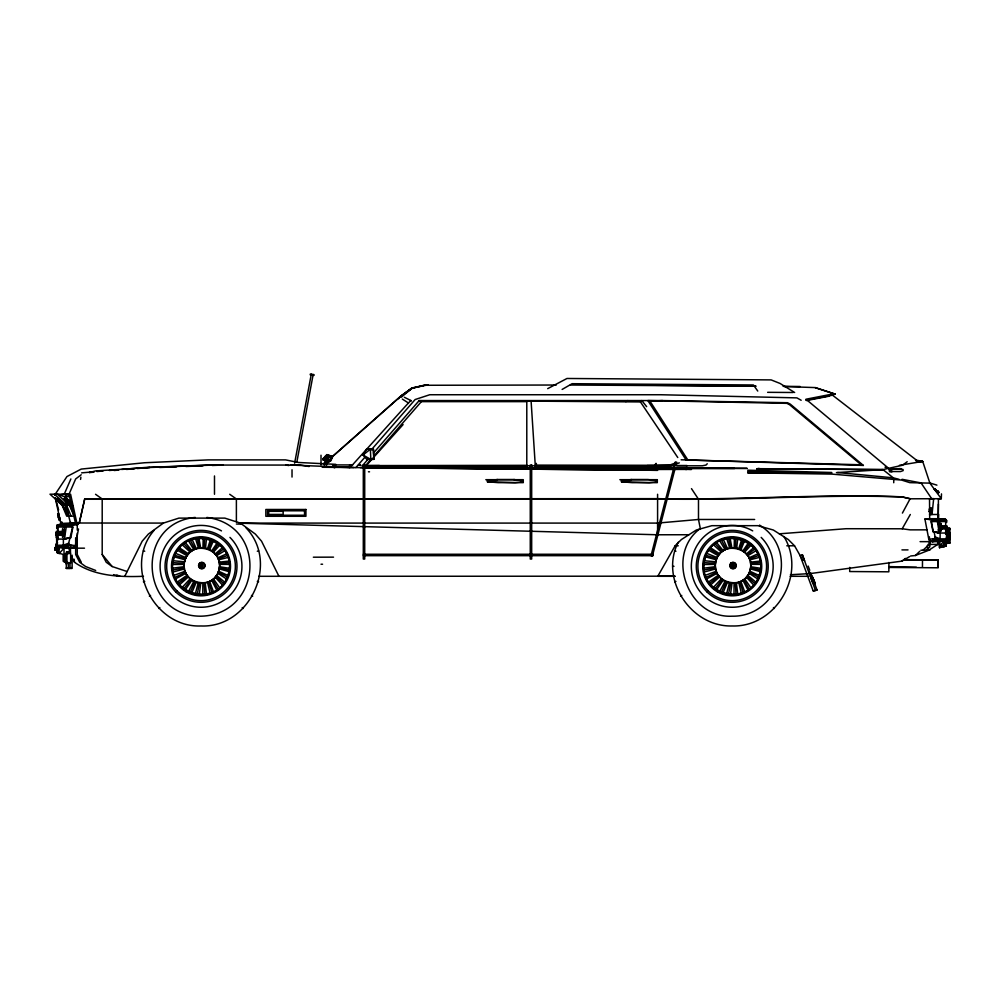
<?xml version="1.0" encoding="UTF-8"?>
<svg xmlns="http://www.w3.org/2000/svg" width="1000" height="1000" viewBox="0 0 1000 1000"><rect width="100%" height="100%" fill="white"/><g stroke="black" fill="none" stroke-linecap="round" stroke-linejoin="round"><path stroke-width="1.5" d="M66.475 564.575L66.4 561M948.838 536.237L949.075 539.625L948.938 533.337M949.212 538.438L949.638 534.087M949.65 535.788L949.95 533.062M949.712 534.938L949.875 533.35L949.912 536.087M949.287 533.875L949.488 532.837L949.188 535.7L949.925 534.087L949.7 535.337M949.175 537.4L949.175 539.513L949.362 536.475M949.087 537.688L948.925 539.625M949.325 537.4L949.325 539.513L949.338 532.837M949.887 539.113L949.825 537.1M72.125 555.163L72.125 568.425L66.312 568.4L66.35 561.038M66.375 555.138L66.388 552.188L68 552.188M68.388 562.513L68.362 568.413L69.987 568.413L70.013 562.513M202.787 594.45L202.825 583.112M485.825 479.688L523.275 479.688L523.275 482.65L498.175 482.65L487.438 481.775L515.112 482.65L523.275 481.85M487.425 481.9L487.438 480.562L497.65 479.562L513.85 479.562L523.275 480.763L513.85 479.562M497.65 479.562L487.438 480.688M619.862 479.688L657.312 479.688L657.312 482.65L632.212 482.65L621.462 481.775L649.15 482.65L657.312 481.85M621.462 481.9L621.475 480.562L631.688 479.562L647.887 479.562L657.312 480.637M631.688 479.562L621.475 480.688M734.013 594.45L734.05 583.112M948.512 536.138L948.45 535.662M948.988 537.238L949 533.737M949.912 536.188L949.938 532.9M849.725 567.375L849.7 571.538L888.838 571.812L888.9 562.463M922.45 567.2L922.5 560.075L938.238 560.188L938.188 567.425M938.288 519.8L938.425 498.8L941.287 498.7L941.488 493.888M949.6 538.725L949.788 534.538M949.087 537.425C948.175 540.487 948.713 531.35 948.975 535.438M949.225 535.538L949.388 534.188L949.137 536.188M55.925 545.513L56.037 549.012L55.25 548.975L55.275 547.45C58.025 545.062 54.8 542.463 56.137 547.3M56.037 549.012L56.05 547.487L55.987 550.225L55.2 550.2L55.275 547.45M939.137 538.862L946.525 538.862L945.812 546.138L939.513 547.75L939.513 541.337M949.125 534.487L949.425 536.1M948.725 538.15L949.013 533.337M949.375 535.538L949.388 534.188M949.675 537.1L949.737 539.513M929.688 519.1L929.525 498.8M949.638 536.3L949.912 535.875M910.65 555.975L915.387 555.513L928.825 550.225L937.738 544.412L937.725 541.362M938.112 519.663L938.388 504.175M949.737 537.612L949.963 536.475M929.425 536.812L929.275 544.412L922.987 550.225M948.938 535.725L949.05 534.375M949.812 537.625L949.75 539.113M949.987 538.025L949.95 537.1M812.763 577.388L815.075 583.587C812.463 583.75 809.2 569.425 813.525 582.4C813.825 585.925 812.362 581.587 810.962 577.513M55.812 546.85L56.35 544.575L55.85 547.013M56.3 544.587L56.137 546.6M199.55 563.237L200.225 562.737A3.237 3.237 0 0 1 205.037 565.35A3.237 3.237 0 0 1 200.637 568.6A3.237 3.237 0 0 1 199.55 563.237L200.225 562.737M202.963 547.938L203.175 538.25M730.775 563.237L731.45 562.737A3.237 3.237 0 0 1 736.263 565.35A3.237 3.237 0 0 1 731.862 568.6A3.237 3.237 0 0 1 730.775 563.237L731.45 562.737M734.188 547.938L734.4 538.25M55.987 550.225L56.05 547.487M929.5 510.712L929.55 511.35L929.762 508.312L929.725 511.5M937.675 544.462L937.775 541.462M938.5 518.987L938.65 514.487L929.95 514.487M929.95 542.288L929.775 546.938L926.425 549.663M929.737 511.712L930.275 509.288L930.2 511.25L929.075 511.138M55.788 547.612L55.8 547.362M56.037 548.825L56.238 543.975M949.112 539.212L948.7 532.95M56.262 544.038L56.062 548.763L55.25 548.8L56.013 549.738M55.825 546.763L55.912 545.8M204.125 548.088L204.688 538.45M735.35 548.088L735.913 538.45M55.2 550.2L55.35 547.675L56.137 547.712M55.775 547.9L55.912 546.475M56.325 545.25L56.238 545.7M56.3 545.25L56.3 544.663M56.037 544.837L56.025 545.125M56.375 544.587L56.35 544.95M55.825 546.525L55.912 545.962M55.25 548.975L55.35 547.675M813.288 582.1L813.938 583.725L811.762 577.612L814.175 583.812L813.363 581.775M205.487 548.275L206.475 538.688M736.712 548.275L737.7 538.688M929.675 511.838L930.05 508.312M931.038 511.838L931.65 508.312L931.438 510.312L930.312 510.2M930.275 510.575L931.4 510.7C929.087 515.2 932.163 504.1 930.9 511.4M929.538 514.462L932.013 514.425L933.675 498.638L929.963 498.688M931.137 510.975L931.275 509.663M939.513 547.75L939.513 541.65L945.812 540.375L946.525 538.862M942.375 527.712L942.237 528.85L940.962 528.85L941.1 527.712L947.013 527.712L947.013 531.15L945.675 531.15M56.212 532.5L61.013 532.625L61.163 531.5M62.35 532.625L62.5 531.5L56.212 531.5L56.212 534.913L62.5 534.688L62.35 532.625L61.013 532.625M154.1 530.325C122.963 566.2 153.837 627.875 201.012 625.975C249.65 627.975 279.875 563.175 246.038 527.863M783.9 536.5C807.087 574.012 776.325 627.3 732.237 625.975C691.038 627.188 659.3 579.263 678.2 542.263M80.575 479.412L80.875 477.225M199.25 594.45L200.837 583.112M730.475 594.45L732.062 583.112M64.025 546.95L64.025 554.587L57.4 552.888L56.65 550.862L56.65 539.087L64.425 539.087L66.237 527.013M929.987 512.775L930.525 509.288M294.613 463.188L311.288 374.2M296.863 462L313.163 374.525M939.212 521.55L939.212 533.025L934.1 531.725L935.1 536.888L940.125 538.862L939.362 540.375L932.663 541.65L933.213 538.725L940.125 538.862L940.125 533.025L933.288 531.725L931.338 521.55L946.525 521.55L945.725 522.388L946.525 522.312L946.525 520.4L945.675 519.425L939.513 518.713L928.863 518.713M78.513 528.95L75.287 545.763L69.138 544.575L68.675 543.162L72.638 527.013L56.65 527.013M71.775 527.013L73.012 525.025L78.112 524.5M70.862 537.712L72.912 527.013M197.288 594.188L199.488 582.938M728.512 594.188L730.713 582.938M686.062 469.65L686.688 466.9M425.275 385.275L556.275 385.025M656.175 385.275L755.263 386.037M84.725 498.913L79.262 523L84.725 498.913L657.588 498.65C738.975 500.35 820.238 493.625 901.575 496.825L910.288 498.7M673.713 468.275L651.025 555.675L652.4 556.038L675.163 468.3M673.775 468.05L675.375 461.887L676.737 462.238L676.3 463.925M195.325 593.925L198.238 582.762M726.55 593.925L729.463 582.762M929.837 510.312L930.2 509.288M930.675 509.175L930.337 510.387L931.45 510.513L931.538 511.838L931.4 510.7M931.438 510.312L931.787 509.288M64.425 545.225L56.65 545.225L57.4 552.888L59.088 547.413L67.838 547.413M940.825 529.975L940.625 530.6L940.625 523.862L940.825 529.975L937.962 529.975M207.5 548.85L210.4 539.788M738.725 548.85L741.625 539.788M940.125 521.55L939.212 519.425L924.912 519.038L928.812 539.362L933.213 538.725L937.65 540.938L934.663 538.237L935.1 536.888M946.525 542.6L945.812 544.362L939.513 545.788M208.625 549.312L211.863 540.388M739.85 549.312L743.088 540.388M65.3 505.737L65.688 505.175L60.075 500.4L56.9 498.413L57.138 499.325M69.912 505.788L64.275 498.462L71.125 503.475M73.713 512.85L72.925 511.55A10.4 1.262 66.7 0 1 70.075 505.788L73.2 512.463M334.888 467.663L335.763 464.338L298.438 462.475L285.587 459.888L208.15 459.888L144.575 462.75L81.213 469.075L66.963 476.55L54.65 495.1M209.7 549.75L213.263 540.975M740.925 549.75L744.488 540.975M191.775 592.925L196.262 582.238M723 592.925L727.487 582.238M325.75 463.237L326.737 460.887L322.912 459.6L325.138 456.312L326.887 454.6L331.838 456.287L329.387 461.788L327.438 461.125M327.45 461.312L327.762 460.562M61.487 494.513L64.212 494.275L70.875 478.95M325.9 464.625L328.075 459.663L330.913 460.8L332.55 456.7L327.587 455.025L324.038 459.3L323.325 458.888M326.6 465.05L328.137 461.538M190.188 592.275L195.05 581.725M721.413 592.275L726.275 581.725M124.775 576.3L142.162 541.225L148.375 534.075L163.375 523.088L178.9 518.112L224.825 518.112L240.35 523.088L657.588 523.088L698.487 519.475L754.65 519.475M188.45 591.55L193.888 581.25M719.675 591.55L725.113 581.25M902.412 513.088L910.1 498.8L941.287 498.7L929.887 483.137L922.7 461.413L916.55 460.213L832.537 395.188L805.863 400.175M802.825 560.337L794.538 545.788L788.325 539.562L773.325 530.013L757.8 525.675L711.875 525.675L696.35 530.013L681.363 539.562L675.138 545.788L657.763 576.3L674.875 576.3M779.312 533.825L846.075 528.713L902.2 528.787L910.312 514.487M66.975 524.775L57.538 524.775L56.65 526.275L57.538 524.775L64.025 524.025L57.538 524.975M328.4 457.725L329.738 455.575L330.45 455.988M366.475 449.325L363.013 455L366.95 459.513L373.925 459.288L373.45 449.1L366.475 449.325L373.45 449.1M211.663 550.913L217 543.162M185.35 589.738L191.988 580.112M742.887 550.913L748.225 543.162M716.575 589.738L723.213 580.112M323.338 464.188L326.425 459.738L322.825 458.775L327.175 455.012M323.95 464.725L326.587 460.925L322.9 459.938L327.788 455.562M323.95 464.35L327.537 459.288L329.588 459.837L331.938 456.3L329.925 455.75L328.188 457.638M324.562 464.888L328.15 459.837L330.2 460.387L332.562 456.838L329.925 455.75M212.6 551.625L218.225 544.1M743.825 551.625L749.45 544.1M183.938 588.663L191.163 579.475M715.163 588.663L722.387 579.475M327.95 458.188C325.662 461.125 331.337 454.675 328.512 457.55M325.55 457.95L326.675 456.65M57.538 527.812L56.65 527.812L57.538 524.775M355.85 467.6L365.05 457.038M371.175 450L415.125 399.538L429.762 394.738L660.65 394.738L796.9 397.875L801.162 400.262M707.262 463.762L705.95 465.087L702.25 465.8L362.337 465.8L368.425 458.812M373.512 452.987L419.2 400.562L662.55 400.562L787.513 402.713L790.225 404.087L863.363 465.425L681.125 459.787M362.337 465.8L365.65 465.588L371.725 458.6M373.75 456.275L421.375 401.637L526.788 401.637M931.35 509.588L930.15 509.55M403.1 424.575L365.95 465.925L527.137 465.925L486.763 466.512M84.5 548.175L64.025 548.175L59.088 553.638L59.088 547.413L57.4 546.825L56.65 545.225M213.363 552.225L219.7 545.225M744.587 552.225L750.913 545.225M182.25 587.35L190.188 578.737M713.462 587.35L721.413 578.737M63.388 527.013L64.338 524.775L78.037 524.3M411.213 401.037L410.825 400.487L406.1 405.525L350.112 467.525L334.55 467.088M526.788 466.325L526.788 401.112L640.45 401.925L641.787 400.562L646.65 406.662M66.963 513.6C67.575 508.888 62.225 495.05 68.475 514.538L67.95 515.175L66.737 513.913L62.688 505.737A10.4 1.262 66.7 0 0 65.537 511.5L68.263 514.862M69.812 505.538L71.3 507.812M158.837 608.5L159.812 607.537M915.387 555.513L919.812 551.263M936.375 490.988C932.537 486.962 936.363 492.113 937.1 490.65L938.138 491.613L937.5 492.013L934.262 488.9L938.6 492.062L938.062 492.562M937.262 490.737L936.5 491.087L938.438 492.9L938.962 492.4L937.262 490.737L938.138 491.613M937.225 491.737L938.263 491.712L937.738 492.212L936.562 491.163M938.25 492.725L938.037 491.5M68.675 543.162L63.388 545.225L69.138 544.575L65.987 547.413L64.188 546.825L63.388 545.225L63.388 539.087L69.725 537.712L64.338 539.087L64.338 527.013M936.287 490.9L934.587 489L936.862 491.413M935.037 489.775L934.513 489.312L935.225 489.938M934.912 489.637L936.375 490.538L935.475 489.75M935.375 490.1L936.175 490.812M936.475 491.062L935.738 489.988L936.688 490.863M935.537 489.8C933.225 488.8 938.025 491.725 935.525 490.238M179.675 584.688L188.388 576.875M710.9 584.688L719.613 576.875M56.65 527.812L57.538 527.013L57.538 532.075M411.925 388L399.588 397.275L331.825 457.125L400.575 396.312L411.925 388L425.337 385.025L412.075 388.275L399.588 397.225M815.125 387.587L835.238 394.137L815.125 387.587L784.262 386.525M215.125 553.975L222.288 547.875M746.35 553.975L753.512 547.875M325.213 458.113L326.575 456.975M401.163 397.275L412.075 388.275M70.037 494.95L67.562 494.237L64.488 496.7L57.387 494.237L69.5 505.225L74.075 516.213M178.6 583.288L187.8 576.1M709.812 583.288L719.013 576.1M790.4 574.738L810.362 573.562L901.938 561.125L905.475 558.4M81.2 474.762L75.662 478.95L69 494.275L75.662 524.025M907.188 461.725L902.513 465.238L882.975 469.6L836.425 472.612M215.787 554.85L223.35 549.25M747.013 554.85L754.575 549.25M699.912 528.75C664.85 555.225 687.975 618.55 732.175 616.188C779.7 617.038 800.512 550.125 759.5 525.1M411.075 388.95L400.575 396.312L398.7 398.7M177.525 581.888L187.113 575.212M708.75 581.888L718.337 575.212M216.513 555.788L224.575 550.85M747.738 555.788L755.8 550.85M65.725 554.038L70.65 553.312L70.65 563.162L66.938 563.162L63.163 561.163L63.163 555.087L65.725 554.038L65.725 562.4M71.237 548.175L70.662 545.087L65.987 547.413L71.237 548.175L75.287 545.763M901.938 561.125L909.6 556.587M149.362 596.15L150.55 595.462M562.125 389.438L572.075 383.7L753.413 384.963L757.763 391.05M680.588 596.15L681.775 595.462M932.663 518.713L930.975 519.663L924.912 519.038M625.8 401.637L627.775 400.562M175.738 578.763L186.012 573.263M706.963 578.763L717.237 573.263M547.688 388.65L566.987 378.475L771.137 379.9L780.05 383.45L794.663 392.512M834.938 394.038L832.537 395.188L834.237 393.713L805.975 399.225L888.6 468.288L885 467.188M175.113 577.25L185.637 572.362M706.338 577.25L716.862 572.362M64.188 546.825L69.138 544.575M217.675 557.863L226.337 554M748.9 557.863L757.562 554M861.2 464.787L686.112 459.975L647.837 400.562L786.888 403.338L789.538 404.688L861.2 464.787L863.363 465.425M174.288 575.25L185.162 571.213M705.512 575.25L716.388 571.213M804.6 560.913L802.412 554.775L800.125 555.6L813.138 590.812L814.825 590.825L817.038 590.013L810.788 573.1M811.1 577.6L812.087 577.375L813.2 580.612L812.35 580.913M812.55 577.388L811.513 577.612L813.8 583.812L815.212 583.587L812.387 577.388L814.562 583.575L813.562 583.8M812.138 577.612L812.913 577.388M811.975 578.237L811.363 578.462L812.175 580.737M811.475 578.85L811.775 577.85L812.013 578.675M811.988 579.925L812.6 579.7L811.838 577.375L813.175 580.612M812.638 577.4L813.637 579.925L812.95 580.325L811.438 577.612L812.588 580.837M812.163 580.388L812.788 580.163L811.875 577.375M813.2 580.925L813.4 579.338M813.25 581.775L813.975 581.538M813.138 590.812L817.038 590.013M759.15 468.425L756.737 468.787L757 469.888M889.425 470.3C893.662 468.55 898.688 468 903.062 469.525L903.15 470.613L900.525 471.562L889.525 471.5L889.425 470.3L894.525 468.938M675.987 462.812L668.787 465.412L647.087 465.588M679.3 462.85L671.95 465.487L649.5 465.8M218.1 558.875L227.037 555.688M749.325 558.875L758.263 555.688M143.4 581.763L144.725 581.413M257.312 551.237L258.625 550.887M674.625 581.763L675.95 581.413M412.238 388.137L428.1 384.8M173.4 571.9L184.55 568.925M704.625 571.9L715.775 568.925M218.5 559.85L227.8 557.513M749.725 559.85L759.025 557.513M64.338 539.087L70.588 537.712M58.663 513.538L57.663 513.763L59.1 520.4L60.113 520.175M57.838 514.6L58.85 514.375M57.912 514.913L58.925 514.7M57.975 515.225L58.987 515M58.312 516.75L59.325 516.525M58.375 517.025L59.375 516.812M58.425 517.312L59.438 517.087M58.537 517.8L59.55 517.575M58.6 518.062L59.625 517.925M58.663 518.362L59.675 518.138M58.738 518.725L59.75 518.5M58.8 519.012L59.812 518.787M322.163 467.262L657.588 470.325L363.3 467.65L657.588 469.475L664.2 468.062L747.188 468.387L675.987 468.387M918.025 461.512L922.7 461.413L899.438 465.312M665.6 466.613L670.962 465.538L535.275 465.35M806.45 400.575L829.438 396.125M173.137 569.963L184.4 567.788M704.362 569.963L715.625 567.788M72.225 524.587L76.175 524.025L60.15 524.025M195.263 517.438C133.875 523.175 140.087 616.562 200.963 616.188C262.137 614.688 268.137 525.225 206.85 517.45M172.9 568.15L184.25 566.65M704.125 568.15L715.475 566.65M219.112 562.175L228.688 561.112M750.337 562.175L759.912 561.112M81.625 472.863L93.75 471.8M945.725 522.388L946.525 522.312L945.675 521.55L945.675 534.237M899.862 468.625L898.037 468.787L900.175 469.387M96.862 471.538L103.062 471.012M109.275 470.487L118.6 469.712M121.7 469.45L144.987 467.488L208.55 465.062L300.562 465.062L309.125 466.525M93.875 472.188L89.225 472.575L95.538 470.913L149.775 467.488L213.337 465.062M114.062 470.487L118.725 470.1M126.487 469.45L134.25 468.787M137.35 468.537L149.775 467.488M69.125 496.362L64.488 496.7L71.8 503.325M369.525 471.812L368.475 471.788M70.037 496.388L64.488 496.7L71.588 502.388M888.812 469.325L901.15 468.612M219.262 563.263L228.9 562.712M750.475 563.263L760.125 562.712M662.55 400.562L650.013 401.238L687.513 459.45M372.675 449.675L373.338 449.65L373.762 458.862L373.1 458.9M370.1 458.925L369.45 458.963L373.762 458.862M370.85 459.438L370.363 449.25L363.013 455L370.85 459.438L373.925 459.288M56.137 534.913L62.625 534.688M159.562 467.488L176.612 466.838M185.912 466.488L202.975 465.838M212.275 465.475L223.125 465.062M940.125 520.4L931.963 520.538L930.975 519.663L939.212 519.425L931.963 520.538L932.163 521.55M916.5 461.512L922.7 461.413L916.462 461.337M85.2 499.263L657.588 498.988C739.175 500.7 820.638 494.15 902.188 496.925L910.1 498.8M363.3 468.212L734.587 468.5M172.9 564.5L184.25 564.375M704.125 564.5L715.475 564.375M904.188 560.225L922.5 560.075M363.125 465.625L379.45 465.525M946.525 542.962L949.987 542.962L949.925 528.387L946.462 528.4L947.987 528.4L948.05 542.962L946.525 542.962L946.5 537.137M948.9 532.95L948.988 539.513M949.388 532.95L949.513 539.513M362.8 465.763L527.513 465.538L365.65 465.588M657.588 469.475L691.488 469.412L664.2 468.062L360.213 467.587M240.5 523.212L657.588 534.775L688.938 534.738M313.35 557.2L333.525 557.15M570.337 385.025L756.162 386.2M399.588 397.275L400.213 397.275M352.612 464.925L332.562 464.925L334.162 467.75M535.275 465.525L654.5 465.525L656.062 463.375L655.975 465.525L670.888 465.525M676.862 465.525L687 465.525M369.087 466.275L392.55 466.275M683.888 468.062L722.9 468.062M67.562 494.237L50 494.188L62.112 505.175L66.7 516.163L74 516.163M64.212 494.275L70.6 494.275L76.775 522.663M54.4 494.188L66.513 505.175L70.875 505.175M62.55 505.737L65.462 505.737L61.612 502.35M68.075 504.038L70.062 505.788L72.663 505.788M929.625 508.188L931.65 508.312M929.362 519.425L945.675 519.425L946.525 520.85L945.675 519.612L939.513 518.713L942.412 519.45M939.137 520.4L946.525 520.4L945.675 519.425M78.787 522.663L60.838 523.475L55.3 498.088M163.375 523.088L70.475 523L68.463 515.188M938.275 523.337L940.975 523.337L940.975 531.35L938.275 531.35M937.962 524.375L940.825 524.375M56.65 525.8L64.425 525.8M945.675 526.763L946.938 526.763L941.538 526.875L941.538 527.712M949.925 528.387L948.4 528.387L948.462 542.962L949.987 542.962M946.938 528.462L946.125 528.462L946.125 526.763M945.675 529.062L947.013 529.062M948.425 529.087L949.925 529.087M946.125 529.575L947.013 529.575M927.05 529.85L910.113 529.85L902.2 528.787M938.263 533.025L946.525 533.025L946.525 544.212M56.212 533.5L62.35 533.5M57.538 537.812L56.137 537.812L56.137 533.5M938.4 540.375L945.812 540.375L946.488 542.725L945.812 546.138L944.2 545L944.2 540.938L933.25 540.938M920.062 541.65L939.513 541.65M948.475 542.513L949.975 542.513M56.65 543.1L57.538 543.1L56.65 539.087M927.975 544.412L938.175 544.412M675.138 545.788L678.25 545.788M786.787 545.788L794.538 545.788M68.15 546.825L57.4 546.825L57.4 552.888M901.938 549.9L908.025 549.9M920.913 550.225L929.837 550.225M68.438 552.2L70.05 552.2L66.388 552.188M363.3 554.263L652.962 554.263L652.962 555.675L363.3 555.675M321.012 564.225L322.562 564.225M672.6 566.325L673.962 566.325M66.325 567.913L67.912 567.913M66.312 568.4L67.938 568.4M143.475 576.3C120.162 577.188 94.125 576.287 74.475 562.238L71.137 555.8M258.712 576.3L675.025 576.188M790.1 576.3L808.8 576.3M767.638 392.325L793.162 392.5M535.275 466.125L598.737 466.5M899.05 479.325L893.263 477.825L882.975 469.6L756.75 468.787L777.975 469.113M904.312 559.637L938.15 559.875L938.1 567.788L888.875 567.45M758.025 468.675L882.975 469.6M750.625 564.325L760.337 564.4M219.4 564.325L229.112 564.4M812.8 578L813.175 578.737M813.125 581.163L814.013 580.688L815.188 583.587L814.425 583.575L811.712 577.375L814.225 583.812M814.225 582.975L813.925 583.812M814.013 583.575L812.788 580.163M783.112 386.325L800.125 386.5M776.6 469.075L756.938 468.713M63.388 525.8L71.975 525.938L64.338 524.775L73.012 525.025L71.237 524.025M747.65 471.637L831.712 473.162L747.65 472.837L831.712 474.1L901.637 480.087L909.812 482.65L929.963 483.137M354.05 467.55L290.775 465.062M888.875 566.613L916.338 567.188M747.65 470.188L831.712 472.488M236.388 524.025L241.825 524.175M56.05 548.362L55.263 548.325L55.2 549.913L55.987 549.938M55.225 549.062L56.013 549.1M940.85 528.837L946.938 529.062L946.938 525.812L940.962 525.812L941.1 526.875L942.375 526.875L942.237 525.812M704.362 562.688L715.625 563.25M173.137 562.688L184.4 563.25M704.613 560.775L715.812 561.788M173.388 560.775L184.6 561.788M837.55 472.537L893.263 477.825M929.013 509.175L931.45 509.312M929.95 509.637L931.012 509.263M929.013 511.525L930.125 511.65M929.25 511.712L931.538 511.838M929.225 518.888L932.962 519.425M889.525 471.5L891.925 471.863M59.088 547.413L64.025 548.175M750.625 566.7L760.337 568.25M219.4 566.7L229.112 568.25M286 465.062L288.85 465.55M310.325 374.025L314.05 374.675M310.188 374.787L313.9 375.438M72.175 547.413L76.175 548.175L76.175 545.15M902.05 479.3L921.062 482.925L931.688 498.7M943.213 519.425L939.513 518.713L943.863 519.55M127.15 571.538L112.163 566.538L106.213 562.238L102.2 554.5L102.2 498.988M933.288 531.725L939.212 533.025L937.412 521.55M750.475 567.762L760.125 569.938M219.262 567.762L228.9 569.938M404.387 397.275L410.825 400.487M325.962 456.438L328.425 457.1M674.625 550.887L675.95 551.237M327.038 460.275L322.825 458.775M327.25 461.1L329.125 461.6L330.2 460.387L329.588 459.837M143.4 550.887L144.725 551.237M257.312 581.413L258.625 581.763M705.713 556.912L716.388 559.825M174.488 556.912L185.162 559.825M750.337 568.85L759.912 571.538M219.112 568.85L228.688 571.538M55.425 498.638L56.85 499.062M113.55 574.637L119.275 576.3L116.388 575.237M929.975 483.025L936.925 485.138M706.338 555.413L716.862 558.663M175.113 555.413L185.637 558.663M325.962 456.238L328.525 457.1M324.575 459.3L327.062 460.15M915.5 460.2L919.475 461.675M95.675 570.462L85.625 566.538L79.662 562.238L75.662 554.5L75.662 537.737M117.413 575.237L120.062 576.3M707.138 553.475L717.3 557.625M175.912 553.475L186.075 557.625M934.663 538.237L939.362 540.375M749.737 571.163L758.925 575.375M218.512 571.163L227.7 575.375M419.2 400.562L421.375 401.637M402.337 399.075L408.462 403.013M749.325 572.15L758.263 576.962M218.1 572.15L227.037 576.962M708.975 550.475L718.375 555.788M177.75 550.475L187.15 555.788M251.488 595.462L252.675 596.15M328.075 459.663L328.775 460.075M928.812 539.362L932.663 541.65M709.975 549.163L719.137 554.775M178.75 549.163L187.913 554.775M748.9 573.188L757.5 578.8M217.675 573.188L226.275 578.8M710.875 547.987L719.825 553.888M179.65 547.987L188.6 553.888M229.713 494.275L236.388 498.988L236.388 521.825M95.538 494.275L101.725 498.65M67.688 501.525L64.862 499.762L65.838 501.525M60.312 501.488L57.475 499.725L58.463 501.488M240.35 523.088L255.35 534.075L261.562 541.225L278.938 576.3M934.938 489.275L937.6 492.113M935.263 489.575L935.088 489.45M747.712 575.288L755.688 581.95M216.488 575.288L224.462 581.95M936.137 490.325L938.438 492.9M936.237 490.487L935.55 489.825M69 502.4L70.912 504.038M70.95 504.225L64.062 499.025L66.988 502.775M63.562 504.175L56.688 498.975L59.6 502.725M934.712 489.475L935.837 490.125M936.2 490.387L935.638 490.3M937.025 491.163L935.938 490.163M936.725 490.887L934.362 489.2M713.763 545.062L721.488 552.238M182.537 545.062L190.275 552.238M937.1 490.65L938.962 492.4M60.9 503.425L62.75 505.175M60.688 503.988L62.688 505.737M747.025 576.175L754.575 583.387M215.8 576.175L223.35 583.387M773.45 607.537L774.412 608.5M242.225 607.537L243.188 608.5M66.45 502.4L68.425 504.225M59.075 502.35L61.037 504.175M715.275 543.913L722.463 551.487M184.05 543.913L191.238 551.487M746.338 577.075L753.462 584.85M215.113 577.075L222.237 584.85M102.2 554.5L112.163 566.538M716.75 542.775L723.337 550.812M185.525 542.775L192.113 550.812M640.45 401.925L677.775 457.537M744.613 578.787L750.738 587.562M213.388 578.787L219.513 587.562M691.488 488.65L697.975 498.45M743.612 579.562L749.175 588.763M212.387 579.562L217.963 588.763M813.062 583.288L812.663 582.325M719.887 541.013L725.113 549.788M188.663 541.013L193.888 549.788M809.362 571.812L811.925 576.3M721.562 540.325L726.388 549.25M190.338 540.325L195.162 549.25M72.45 510.163L73.513 512.15M66.137 512.1L63.925 507.762M742.825 580.163L747.837 589.8M211.6 580.163L216.612 589.8M81.275 562.238L77.263 554.5L77.263 533.162M723.4 539.562L727.562 548.763M192.175 539.562L196.337 548.763M66.513 505.175L71.1 516.163M813.812 580.7L815 583.587M811.312 577.612L812.562 580.837M927.138 545.85L928.825 550.225M65.375 505.5L68.162 514.85M65.788 504.9L66.638 507.15M812.562 581.712L812.9 582.625M812.487 578.713L813.125 580.487M808.188 566.062L809.75 570.288M811.55 578.85L812.925 582.562M802.337 554.775L815.35 590M740.825 581.312L744.625 591.625M209.6 581.312L213.4 591.625M812.675 579.263L812.95 580.05M726.775 538.688L729.75 548.225M195.562 538.688L198.525 548.225M739.825 581.725L743.062 592.275M208.6 581.725L211.838 592.275M55.438 498.062L58.612 509.95M61.775 521.838L62.562 524.8M68.5 547.075L70.075 553.025M948.9 534.375L949.087 535.725M738.662 582.212L741.3 593M207.438 582.212L210.075 593M728.575 538.45L730.763 548.088M197.35 538.45L199.537 548.088M700.387 528.888L698.487 519.475L698.487 498.812M931.075 521.55L933.012 531.725M730.088 538.25L731.912 547.938M198.863 538.25L200.688 547.938M61.013 533.5L61.163 534.688M736.425 582.8L737.7 593.962M205.2 582.8L206.475 593.962M74.162 559.225L74.475 562.238M891.237 470.138L891.338 471.337M531.1 401.112L535.275 465.588M929.8 510.7L929.938 511.838L929.862 510.513M735.387 582.938L735.975 594.188M204.163 582.938L204.75 594.188M949.963 533.337L949.812 533.737M66.363 561.875L66.375 562.913M931.95 510.138L932.013 514.425M949.125 534.775L949.137 536.737M949.163 528.387L949.225 542.962M946.462 529.85L946.488 534.225M938.95 521.55L938.95 533.025M893.737 479.888L893.737 482.75M657.588 494.275L657.588 498.65M657.588 498.988L657.588 534.775M536.337 463.375L536.337 466.65L535.275 466.637L535.275 465.05M363.3 466.3L363.3 464.975L364.712 464.975L364.712 559.05L363.3 559.05L363.3 467.5M349.637 464.925L349.637 467.537M321.012 455.213L321.012 464.925M292.025 469.75L292.025 477.075M214.488 475.95L214.488 494.275M77.263 523L77.263 530.112M71.312 567.525L71.312 568.425M70.475 521.862L70.475 524.975M70.475 546.737L70.475 552.987M66.938 553.312L66.938 563.162M65.175 554.2L65.175 562.15M64.162 554.663L64.162 561.838M62.488 528.888L62.488 537.325M61.9 532.625L61.9 533.5M57.825 527.013L57.825 531.55M57.825 534.562L57.825 540.037M57.538 534.913L57.538 539.087M229.95 537.388A40.925 40.925 0 0 1 215.012 604.788A40.925 40.925 0 0 1 160.25 562.762A40.925 40.925 0 0 1 221.475 530.887M761.175 537.388A40.925 40.925 0 0 1 746.237 604.788A40.925 40.925 0 0 1 691.475 562.762A40.925 40.925 0 0 1 752.7 530.887M931.025 510L930.688 511.575L931.025 510M930.738 508.312L930.375 511.838L930.788 508.312M173.625 558.987C163.738 594.45 219.237 609.325 228.4 573.663C238.3 538.2 182.787 523.337 173.625 558.987M184.713 560.925C177.987 582.7 213.888 592.312 218.95 570.1C225.675 548.337 189.762 538.713 184.713 560.925M200.438 565.5C201.85 569.875 203.85 562.4 200.438 565.5M704.85 558.987C694.963 594.45 750.462 609.325 759.625 573.663C769.525 538.2 714.013 523.337 704.85 558.987M715.925 560.925C709.2 582.7 745.113 592.312 750.175 570.1C756.9 548.337 720.987 538.713 715.925 560.925M731.663 565.5C733.075 569.875 735.075 562.4 731.663 565.5M326.637 458.537L328.8 456.125L326.637 458.537M945.812 540.375L944.3 544.95L945.812 546.138L945.812 540.375M62.85 529.45L62.85 536.538L62.85 529.45M944.2 540.938L939.75 545.737L944.2 546.838L944.2 540.938M950 539.513L948.575 539.513L950 539.513M531.675 464.975L530.262 464.975L530.262 559.05L531.675 559.05L531.675 464.975M305.925 509.475L265.85 509.475L265.85 516.287L305.925 516.287L305.925 509.475M304.538 510.788L267.562 510.788L267.562 515.237L304.538 515.237L304.538 510.788M283.15 511.325L268.712 511.325L268.712 514.425L283.15 514.425L283.15 511.325M360.588 465.1L358.488 465.075L360.588 465.138M186.262 591.875A29.5 29.5 0 0 0 230.512 566.325A29.5 29.5 0 0 0 186.262 540.775A29.5 29.5 0 0 0 186.262 591.875M180.7 586.65A28.737 28.737 0 0 0 228.775 573.763A28.737 28.737 0 0 0 193.575 538.575A28.737 28.737 0 0 0 180.7 586.65M176.737 590.612A34.337 34.337 0 0 0 234.188 575.212A34.337 34.337 0 0 0 192.125 533.15A34.337 34.337 0 0 0 176.737 590.612M175.588 591.763A35.962 35.962 0 0 0 235.763 575.638A35.962 35.962 0 0 0 191.713 531.587A35.962 35.962 0 0 0 175.588 591.763M192.963 580.862A17.725 17.725 0 0 0 219.55 565.513A17.725 17.725 0 0 0 192.963 550.163A17.725 17.725 0 0 0 192.963 580.862M200.35 568.075A2.95 2.95 0 0 0 204.775 565.513A2.95 2.95 0 0 0 200.35 562.962A2.95 2.95 0 0 0 200.35 568.075M201.175 566.638A1.3 1.3 0 0 0 203.125 565.513A1.3 1.3 0 0 0 201.175 564.388A1.3 1.3 0 0 0 201.175 566.638M717.487 591.875A29.5 29.5 0 0 0 761.737 566.325A29.5 29.5 0 0 0 717.487 540.775A29.5 29.5 0 0 0 717.487 591.875M711.925 586.65A28.737 28.737 0 0 0 760 573.763A28.737 28.737 0 0 0 724.8 538.575A28.737 28.737 0 0 0 711.925 586.65M707.962 590.612A34.337 34.337 0 0 0 765.413 575.212A34.337 34.337 0 0 0 723.35 533.15A34.337 34.337 0 0 0 707.962 590.612M706.812 591.763A35.962 35.962 0 0 0 766.975 575.638A35.962 35.962 0 0 0 722.938 531.587A35.962 35.962 0 0 0 706.812 591.763M724.188 580.862A17.725 17.725 0 0 0 750.775 565.513A17.725 17.725 0 0 0 724.188 550.163A17.725 17.725 0 0 0 724.188 580.862M731.575 568.075A2.95 2.95 0 0 0 736 565.513A2.95 2.95 0 0 0 731.575 562.962A2.95 2.95 0 0 0 731.575 568.075M732.4 566.638A1.3 1.3 0 0 0 734.35 565.513A1.3 1.3 0 0 0 732.4 564.388A1.3 1.3 0 0 0 732.4 566.638"/></g></svg>
